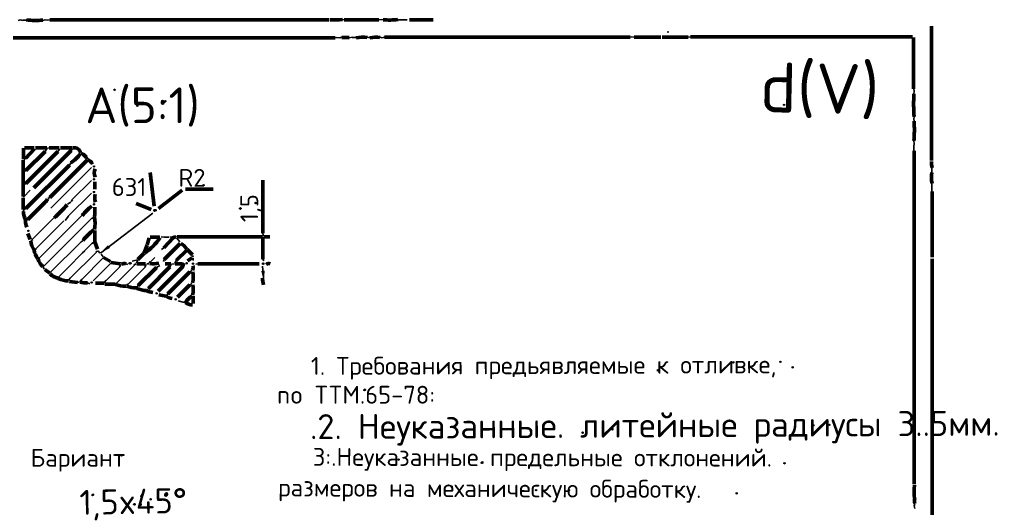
# Model space of a CAD drawing. Header units: millimetres. Extents: x 0 to 438, y 0 to 297.
# Drawn here: x 164.7 to 438.3, y 160.3 to 297.2 of the extents above; entities that cross this region are included whole.
import ezdxf

# ---------------------------------------------------------------- set-up
doc = ezdxf.new("R2010")
doc.units = ezdxf.units.MM
for name, color, linetype, lineweight in [('DIMS', 4, 'Continuous', 25), ('MAIN', 7, 'Continuous', 50), ('TEXT', 7, 'Continuous', 25), ('THIN', 3, 'Continuous', 25)]:
    doc.layers.add(name, color=color, linetype=linetype, lineweight=lineweight)
doc.styles.add('ESKD', font='isocpeur.ttf', dxfattribs={"oblique": 15})
doc.dimstyles.new('ESKD', dxfattribs={"dimtxt": 5, "dimasz": 3, "dimexe": 2, "dimexo": 0, "dimgap": 1, "dimtad": 1, "dimtxsty": 'ESKD', "dimcen": 2.5, "dimclrd": 256, "dimclre": 256, "dimclrt": 256, "dimadec": 0, "dimazin": 3, "dimtfac": 1, "dimtmove": 0, "dimatfit": 3, "dimlwd": 25, "dimlwe": 25})

msp = doc.modelspace()

# ---------------------------------------------------------------- hatches: boundary and pattern name
at = {"layer": 'DIMS'}
h = msp.add_hatch(color=256, dxfattribs=at)
h.dxf.hatch_style = 1
h.paths.add_polyline_path([(191.316, 277.954), (191.188, 277.826), (191.06, 277.826), (190.932, 277.699), (190.932, 277.443), (191.06, 277.315), (191.188, 277.315), (191.316, 277.187), (191.443, 277.315), (191.571, 277.315), (191.699, 277.443), (191.699, 277.699), (191.571, 277.826), (191.443, 277.826)])
h = msp.add_hatch(color=256, dxfattribs=at)
h.dxf.hatch_style = 1
h.paths.add_polyline_path([(205.497, 274.759), (205.369, 274.631), (205.241, 274.631), (204.986, 274.375), (204.986, 274.119), (205.113, 273.992), (205.241, 273.992), (205.369, 273.864), (205.497, 273.992), (205.624, 273.992), (205.88, 274.247), (205.88, 274.503), (205.752, 274.631), (205.624, 274.631)])
h = msp.add_hatch(color=256, dxfattribs=at)
h.dxf.hatch_style = 1
h.paths.add_polyline_path([(378.607, 273.736), (378.479, 273.608), (378.351, 273.608), (378.224, 273.48), (378.224, 273.225), (378.351, 273.097), (378.479, 273.097), (378.607, 272.969), (378.735, 273.097), (378.862, 273.097), (378.99, 273.225), (378.99, 273.48), (378.862, 273.608), (378.735, 273.608)])
h = msp.add_hatch(color=256, dxfattribs=at)
h.dxf.hatch_style = 1
h.paths.add_polyline_path([(197.703, 273.48), (197.576, 273.352), (197.448, 273.352), (197.32, 273.225), (197.32, 272.969), (197.448, 272.841), (197.576, 272.841), (197.703, 272.713), (197.831, 272.841), (197.959, 272.841), (198.087, 272.969), (198.087, 273.225), (197.959, 273.352), (197.831, 273.352)])
h = msp.add_hatch(color=256, dxfattribs=at)
h.dxf.hatch_style = 1
h.paths.add_polyline_path([(185.567, 256.48), (185.439, 256.352), (185.311, 256.352), (185.183, 256.224), (185.183, 255.968), (185.311, 255.841), (185.439, 255.841), (185.567, 255.713), (185.694, 255.841), (185.822, 255.841), (185.95, 255.968), (185.95, 256.224), (185.822, 256.352), (185.694, 256.352)])
h = msp.add_hatch(color=256, dxfattribs=at)
h.dxf.hatch_style = 1
h.paths.add_polyline_path([(185.567, 252.901), (185.439, 252.773), (185.311, 252.773), (185.183, 252.645), (185.183, 252.389), (185.311, 252.261), (185.439, 252.261), (185.567, 252.134), (185.694, 252.261), (185.822, 252.261), (185.95, 252.389), (185.95, 252.645), (185.822, 252.773), (185.694, 252.773)])
h = msp.add_hatch(color=256, dxfattribs=at)
h.dxf.hatch_style = 1
h.paths.add_polyline_path([(185.567, 249.321), (185.439, 249.194), (185.311, 249.194), (185.183, 249.066), (185.183, 248.81), (185.311, 248.682), (185.439, 248.682), (185.567, 248.555), (185.694, 248.682), (185.822, 248.682), (185.95, 248.81), (185.95, 249.066), (185.822, 249.194), (185.694, 249.194)])
h = msp.add_hatch(color=256, dxfattribs=at)
h.dxf.hatch_style = 1
h.paths.add_polyline_path([(216.228, 251.239), (216.1, 251.111), (215.973, 251.111), (215.845, 250.983), (215.845, 250.728), (215.973, 250.6), (216.1, 250.6), (216.228, 250.472), (216.356, 250.6), (216.484, 250.6), (216.611, 250.728), (216.611, 250.983), (216.484, 251.111), (216.356, 251.111)])
h = msp.add_hatch(color=256, dxfattribs=at)
h.dxf.hatch_style = 1
h.paths.add_polyline_path([(230.792, 246.254), (230.665, 246.126), (230.537, 246.126), (230.409, 245.998), (230.409, 245.742), (230.537, 245.615), (230.665, 245.615), (230.792, 245.487), (230.92, 245.615), (231.048, 245.615), (231.176, 245.742), (231.176, 245.998), (231.048, 246.126), (230.92, 246.126)])
h = msp.add_hatch(color=256, dxfattribs=at)
h.dxf.hatch_style = 1
h.paths.add_polyline_path([(185.567, 245.87), (185.439, 245.742), (185.311, 245.742), (185.183, 245.615), (185.183, 245.359), (185.311, 245.231), (185.439, 245.231), (185.567, 245.103), (185.694, 245.231), (185.822, 245.231), (185.95, 245.359), (185.95, 245.615), (185.822, 245.742), (185.694, 245.742)])
h = msp.add_hatch(color=256, dxfattribs=at)
h.dxf.hatch_style = 1
h.paths.add_polyline_path([(202.43, 244.209), (202.303, 244.081), (202.175, 244.081), (202.047, 243.953), (202.047, 243.697), (202.303, 243.442), (202.43, 243.442), (202.558, 243.314), (202.686, 243.442), (202.814, 243.442), (202.941, 243.569), (203.069, 243.569), (203.197, 243.697), (203.197, 243.953), (203.069, 244.081), (202.941, 244.081), (202.814, 244.209)])
h = msp.add_hatch(color=256, dxfattribs=at)
h.dxf.hatch_style = 1
h.paths.add_polyline_path([(226.449, 244.72), (226.321, 244.592), (226.193, 244.592), (226.065, 244.464), (226.065, 244.209), (226.193, 244.081), (226.321, 244.081), (226.449, 243.953), (226.576, 243.953), (226.704, 244.081), (226.832, 244.081), (226.96, 244.209), (226.96, 244.464), (226.832, 244.592), (226.704, 244.592), (226.576, 244.72)])
h = msp.add_hatch(color=256, dxfattribs=at)
h.dxf.hatch_style = 1
h.paths.add_polyline_path([(167.17, 238.456), (167.042, 238.329), (166.914, 238.329), (166.786, 238.201), (166.786, 237.945), (166.914, 237.817), (167.042, 237.817), (167.17, 237.689), (167.297, 237.817), (167.425, 237.817), (167.553, 237.945), (167.553, 238.201), (167.425, 238.329), (167.297, 238.329)])
h = msp.add_hatch(color=256, dxfattribs=at)
h.dxf.hatch_style = 1
h.paths.add_polyline_path([(195.532, 229.381), (195.404, 229.253), (195.276, 229.253), (195.148, 229.125), (195.148, 228.87), (195.276, 228.742), (195.404, 228.742), (195.532, 228.614), (195.787, 228.614), (195.915, 228.742), (196.043, 228.742), (196.17, 228.87), (196.17, 229.125), (196.043, 229.253), (195.915, 229.253), (195.787, 229.381)])
h = msp.add_hatch(color=256, dxfattribs=at)
h.dxf.hatch_style = 1
h.paths.add_polyline_path([(211.501, 229.381), (211.373, 229.253), (211.246, 229.253), (211.118, 229.125), (211.118, 228.87), (211.246, 228.742), (211.373, 228.742), (211.501, 228.614), (211.629, 228.742), (211.757, 228.742), (211.884, 228.87), (211.884, 229.125), (211.757, 229.253), (211.629, 229.253)])
h = msp.add_hatch(color=256, dxfattribs=at)
h.dxf.hatch_style = 1
h.paths.add_polyline_path([(213.29, 229.253), (213.162, 229.125), (213.034, 229.125), (212.906, 228.997), (212.906, 228.742), (213.034, 228.614), (213.162, 228.614), (213.29, 228.486), (213.417, 228.614), (213.545, 228.614), (213.673, 228.742), (213.673, 228.997), (213.545, 229.125), (213.417, 229.125)])
h = msp.add_hatch(color=256, dxfattribs=at)
h.dxf.hatch_style = 1
h.paths.add_polyline_path([(232.837, 229.253), (232.709, 229.125), (232.581, 229.125), (232.453, 228.997), (232.453, 228.742), (232.581, 228.614), (232.709, 228.614), (232.837, 228.486), (232.964, 228.486), (233.092, 228.614), (233.22, 228.614), (233.348, 228.742), (233.348, 228.997), (233.22, 229.125), (233.092, 229.125), (232.964, 229.253)])
h = msp.add_hatch(color=256, dxfattribs=at)
h.dxf.hatch_style = 1
h.paths.add_polyline_path([(184.928, 224.012), (184.8, 223.884), (184.672, 223.884), (184.544, 223.757), (184.544, 223.501), (184.672, 223.373), (184.8, 223.373), (184.928, 223.245), (185.056, 223.373), (185.183, 223.373), (185.311, 223.501), (185.311, 223.757), (185.183, 223.884), (185.056, 223.884)])
h = msp.add_hatch(color=256, dxfattribs=at)
h.dxf.hatch_style = 1
h.paths.add_polyline_path([(203.069, 220.944), (202.941, 220.817), (202.814, 220.817), (202.686, 220.689), (202.686, 220.433), (202.814, 220.305), (202.941, 220.305), (203.069, 220.178), (203.197, 220.305), (203.325, 220.305), (203.452, 220.433), (203.452, 220.689), (203.325, 220.817), (203.197, 220.817)])
h = msp.add_hatch(color=256, dxfattribs=at)
h.dxf.hatch_style = 1
h.paths.add_polyline_path([(208.435, 219.283), (208.307, 219.155), (208.179, 219.155), (208.052, 219.027), (208.052, 218.771), (208.179, 218.644), (208.307, 218.644), (208.435, 218.516), (208.563, 218.644), (208.69, 218.644), (208.818, 218.771), (208.818, 219.027), (208.69, 219.155), (208.563, 219.155)])
h = msp.add_hatch(color=256, dxfattribs=at)
h.dxf.hatch_style = 1
h.paths.add_polyline_path([(364.426, 201.643), (364.298, 201.515), (364.17, 201.515), (364.043, 201.387), (364.043, 201.132), (364.17, 201.004), (364.298, 201.004), (364.426, 200.876), (364.554, 201.004), (364.681, 201.004), (364.809, 201.132), (364.809, 201.387), (364.681, 201.515), (364.554, 201.515)])
h = msp.add_hatch(color=256, dxfattribs=at)
h.dxf.hatch_style = 1
h.paths.add_polyline_path([(377.585, 201.771), (377.457, 201.643), (377.329, 201.643), (377.202, 201.515), (377.202, 201.26), (377.329, 201.132), (377.457, 201.132), (377.585, 201.004), (377.713, 201.132), (377.84, 201.132), (377.968, 201.26), (377.968, 201.515), (377.84, 201.643), (377.713, 201.643)])
h = msp.add_hatch(color=256, dxfattribs=at)
h.dxf.hatch_style = 1
h.paths.add_polyline_path([(381.034, 200.237), (380.906, 200.109), (380.779, 200.109), (380.651, 199.981), (380.651, 199.726), (380.779, 199.598), (380.906, 199.598), (381.034, 199.47), (381.162, 199.598), (381.29, 199.598), (381.417, 199.726), (381.417, 199.981), (381.29, 200.109), (381.162, 200.109)])
h = msp.add_hatch(color=256, dxfattribs=at)
h.dxf.hatch_style = 1
h.paths.add_polyline_path([(343.346, 199.47), (343.218, 199.342), (343.09, 199.342), (342.963, 199.214), (342.963, 198.831), (343.09, 198.703), (343.218, 198.703), (343.346, 198.575), (343.474, 198.703), (343.602, 198.703), (343.729, 198.831), (343.729, 199.214), (343.602, 199.342), (343.474, 199.342)])
h = msp.add_hatch(color=256, dxfattribs=at)
h.dxf.hatch_style = 1
h.paths.add_polyline_path([(261.326, 193.974), (261.198, 193.846), (261.071, 193.846), (260.815, 193.59), (260.815, 193.334), (260.943, 193.207), (261.071, 193.207), (261.198, 193.079), (261.326, 193.207), (261.454, 193.207), (261.71, 193.462), (261.71, 193.718), (261.582, 193.846), (261.454, 193.846)])
h = msp.add_hatch(color=256, dxfattribs=at)
h.dxf.hatch_style = 1
h.paths.add_polyline_path([(386.783, 184.003), (386.656, 183.875), (386.528, 183.875), (386.4, 183.748), (386.4, 183.492), (386.528, 183.364), (386.656, 183.364), (386.783, 183.236), (386.911, 183.364), (387.039, 183.364), (387.167, 183.492), (387.167, 183.748), (387.039, 183.875), (386.911, 183.875)])
h = msp.add_hatch(color=256, dxfattribs=at)
h.dxf.hatch_style = 1
h.paths.add_polyline_path([(391.255, 184.131), (391.127, 184.003), (390.999, 184.003), (390.871, 183.875), (390.871, 183.62), (390.999, 183.492), (391.127, 183.492), (391.255, 183.364), (391.383, 183.492), (391.51, 183.492), (391.638, 183.62), (391.638, 183.875), (391.51, 184.003), (391.383, 184.003)])
h = msp.add_hatch(color=256, dxfattribs=at)
h.dxf.hatch_style = 1
h.paths.add_polyline_path([(322.266, 181.958), (322.138, 181.83), (322.011, 181.83), (321.883, 181.702), (321.883, 181.447), (322.011, 181.319), (322.138, 181.319), (322.266, 181.191), (322.394, 181.319), (322.522, 181.319), (322.649, 181.447), (322.649, 181.702), (322.522, 181.83), (322.394, 181.83)])
h = msp.add_hatch(color=256, dxfattribs=at)
h.dxf.hatch_style = 1
h.paths.add_polyline_path([(330.57, 182.981), (330.443, 182.853), (330.315, 182.853), (330.187, 182.725), (330.187, 182.342), (330.315, 182.214), (330.443, 182.214), (330.57, 182.086), (330.698, 182.214), (330.826, 182.214), (330.954, 182.342), (330.954, 182.725), (330.826, 182.853), (330.698, 182.853)])
h = msp.add_hatch(color=256, dxfattribs=at)
h.dxf.hatch_style = 1
h.paths.add_polyline_path([(193.232, 175.567), (193.104, 175.439), (192.976, 175.439), (192.849, 175.311), (192.849, 175.056), (192.976, 174.928), (193.104, 174.928), (193.232, 174.8), (193.36, 174.928), (193.487, 174.928), (193.615, 175.056), (193.615, 175.311), (193.487, 175.439), (193.36, 175.439)])
h = msp.add_hatch(color=256, dxfattribs=at)
h.dxf.hatch_style = 1
h.paths.add_polyline_path([(270.78, 174.416), (270.652, 174.289), (270.525, 174.289), (270.397, 174.161), (270.397, 173.905), (270.525, 173.777), (270.652, 173.777), (270.78, 173.649), (270.908, 173.777), (271.036, 173.777), (271.163, 173.905), (271.163, 174.161), (271.036, 174.289), (270.908, 174.289)])
h = msp.add_hatch(color=256, dxfattribs=at)
h.dxf.hatch_style = 1
h.paths.add_polyline_path([(294.16, 173.649), (294.032, 173.522), (293.904, 173.522), (293.649, 173.266), (293.649, 173.01), (293.776, 172.883), (293.904, 172.883), (294.032, 172.755), (294.16, 172.755), (294.287, 172.883), (294.415, 172.883), (294.543, 173.01), (294.543, 173.394), (294.415, 173.522), (294.287, 173.522)])
h = msp.add_hatch(color=256, dxfattribs=at)
h.dxf.hatch_style = 1
h.paths.add_polyline_path([(378.735, 173.394), (378.607, 173.266), (378.479, 173.266), (378.351, 173.138), (378.351, 172.883), (378.479, 172.755), (378.607, 172.755), (378.735, 172.627), (378.862, 172.755), (378.99, 172.755), (379.118, 172.883), (379.118, 173.138), (378.99, 173.266), (378.862, 173.266)])
h = msp.add_hatch(color=256, dxfattribs=at)
h.dxf.hatch_style = 1
h.paths.add_polyline_path([(285.6, 166.875), (285.472, 166.747), (285.344, 166.747), (285.217, 166.619), (285.217, 166.363), (285.344, 166.236), (285.472, 166.236), (285.6, 166.108), (285.728, 166.236), (285.856, 166.236), (285.983, 166.363), (285.983, 166.619), (285.856, 166.747), (285.728, 166.747)])
h = msp.add_hatch(color=256, dxfattribs=at)
h.dxf.hatch_style = 1
h.paths.add_polyline_path([(185.311, 164.574), (185.183, 164.446), (185.056, 164.446), (184.8, 164.19), (184.8, 163.935), (184.928, 163.807), (185.056, 163.807), (185.183, 163.679), (185.311, 163.807), (185.439, 163.807), (185.694, 164.063), (185.694, 164.318), (185.567, 164.446), (185.439, 164.446)])
h = msp.add_hatch(color=256, dxfattribs=at)
h.dxf.hatch_style = 1
h.paths.add_polyline_path([(199.109, 164.574), (198.981, 164.446), (198.853, 164.446), (198.725, 164.318), (198.725, 164.19), (198.47, 163.935), (198.47, 163.679), (198.598, 163.551), (198.725, 163.551), (198.853, 163.423), (198.981, 163.423), (199.109, 163.551), (199.237, 163.551), (199.364, 163.679), (199.364, 163.935), (199.492, 164.063), (199.492, 164.318), (199.364, 164.446), (199.237, 164.446)])
h = msp.add_hatch(color=256, dxfattribs=at)
h.dxf.hatch_style = 1
h.paths.add_polyline_path([(205.752, 164.957), (205.624, 164.83), (205.497, 164.83), (205.241, 164.574), (205.241, 164.318), (205.113, 164.19), (205.113, 163.935), (205.369, 163.679), (205.497, 163.679), (205.624, 163.551), (205.752, 163.551), (205.88, 163.679), (206.008, 163.679), (206.263, 163.935), (206.263, 164.063), (206.391, 164.19), (206.391, 164.446), (206.263, 164.574), (206.263, 164.702), (206.135, 164.83), (206.008, 164.83), (205.88, 164.957)])
h = msp.add_hatch(color=256, dxfattribs=at)
h.dxf.hatch_style = 1
h.paths.add_polyline_path([(309.235, 165.852), (309.107, 165.724), (308.979, 165.724), (308.852, 165.597), (308.852, 165.341), (308.979, 165.213), (309.107, 165.213), (309.235, 165.085), (309.363, 165.213), (309.49, 165.213), (309.618, 165.341), (309.618, 165.597), (309.49, 165.724), (309.363, 165.724)])
h = msp.add_hatch(color=256, dxfattribs=at)
h.dxf.hatch_style = 1
h.paths.add_polyline_path([(318.433, 165.852), (318.306, 165.724), (318.178, 165.724), (318.05, 165.597), (318.05, 165.341), (318.178, 165.213), (318.306, 165.213), (318.433, 165.085), (318.561, 165.213), (318.689, 165.213), (318.817, 165.341), (318.817, 165.597), (318.689, 165.724), (318.561, 165.724)])
h = msp.add_hatch(color=256, dxfattribs=at)
h.dxf.hatch_style = 1
h.paths.add_polyline_path([(365.32, 164.957), (365.192, 164.83), (365.065, 164.83), (364.937, 164.702), (364.937, 164.446), (365.065, 164.318), (365.192, 164.318), (365.32, 164.19), (365.448, 164.318), (365.576, 164.318), (365.703, 164.446), (365.703, 164.702), (365.576, 164.83), (365.448, 164.83)])
h = msp.add_hatch(color=256, dxfattribs=at)
h.dxf.hatch_style = 1
h.paths.add_polyline_path([(196.809, 161.89), (196.681, 161.762), (196.554, 161.762), (196.426, 161.634), (196.426, 161.378), (196.554, 161.25), (196.681, 161.25), (196.809, 161.123), (196.937, 161.123), (197.065, 161.25), (197.192, 161.25), (197.32, 161.378), (197.32, 161.634), (197.192, 161.762), (197.065, 161.762), (196.937, 161.89)])
h = msp.add_hatch(color=256, dxfattribs=at)
h.dxf.hatch_style = 1
h.paths.add_polyline_path([(198.598, 161.89), (198.47, 161.762), (198.342, 161.762), (198.087, 161.506), (198.087, 161.25), (198.214, 161.123), (198.342, 161.123), (198.47, 160.995), (198.598, 160.995), (198.725, 161.123), (198.853, 161.123), (198.981, 161.25), (198.981, 161.634), (198.853, 161.762), (198.725, 161.762)])
h = msp.add_hatch(color=256, dxfattribs=at)
h.dxf.hatch_style = 1
h.paths.add_polyline_path([(201.408, 163.296), (201.281, 163.168), (201.153, 163.168), (201.025, 163.04), (201.025, 162.784), (201.153, 162.657), (201.281, 162.657), (201.408, 162.529), (201.536, 162.657), (201.664, 162.657), (201.792, 162.784), (201.792, 163.04), (201.664, 163.168), (201.536, 163.168)])
at = {"layer": 'THIN'}
h = msp.add_hatch(dxfattribs=at)
h.set_pattern_fill('ANSI31', scale=0.796731)
h.set_pattern_definition([(45, (-1.4896, 1.4896), (-1.788712, 1.788712), [])])
h.paths.add_polyline_path([(204.475, 233.088), (201.281, 229.892), (200.897, 229.125), (201.281, 229.253), (204.73, 232.832)])
h.paths.add_polyline_path([(168.703, 250.344), (165.764, 247.532), (166.02, 247.276), (168.958, 250.088)])
h.paths.add_polyline_path([(184.8, 255.841), (167.553, 238.456), (168.447, 237.689), (168.703, 237.178), (168.703, 236.411), (168.192, 235.644), (169.214, 234.75), (169.469, 234.238), (169.469, 233.471), (169.214, 233.088), (170.108, 232.321), (170.363, 231.81), (170.363, 231.043), (169.852, 230.276), (171.002, 229.381), (171.258, 228.87), (171.258, 228.103), (171.513, 227.847), (172.28, 227.719), (172.791, 227.208), (173.046, 226.313), (173.302, 226.057), (173.685, 226.185), (174.579, 225.93), (175.602, 224.651), (176.368, 225.418), (177.262, 225.674), (178.157, 225.418), (178.923, 224.651), (179.69, 225.291), (180.329, 225.418), (181.095, 225.291), (182.117, 224.268), (183.011, 225.035), (183.65, 225.163), (184.417, 225.035), (185.439, 224.012), (186.333, 224.907), (187.227, 225.163), (188.122, 224.907), (188.888, 224.012), (189.655, 224.268), (190.421, 224.14), (191.571, 222.99), (192.465, 223.884), (193.36, 224.14), (194.254, 223.884), (195.021, 222.99), (200.003, 227.975), (200.131, 228.358), (199.109, 227.719), (198.47, 227.591), (197.576, 227.847), (196.681, 228.87), (195.276, 227.464), (194.382, 227.208), (193.487, 227.464), (192.721, 228.23), (191.954, 227.975), (191.316, 228.103), (190.549, 228.742), (190.166, 229.381), (190.038, 229.253), (189.144, 229.509), (188.122, 230.787), (187.994, 230.659), (187.355, 230.787), (186.589, 231.426), (186.333, 232.065), (185.311, 232.96), (185.056, 233.471), (185.183, 234.494), (184.928, 234.75), (184.289, 234.238), (183.65, 234.11), (183.011, 234.238), (181.351, 235.772), (181.095, 236.283), (181.095, 237.178), (181.351, 237.689), (185.183, 241.524), (184.928, 241.78), (184.161, 241.524), (183.011, 241.78), (181.606, 243.186), (181.351, 243.697), (181.351, 244.464), (181.606, 244.975), (185.056, 248.427), (184.161, 249.194), (183.906, 249.705), (183.906, 250.6), (184.161, 251.111), (185.056, 252.006), (184.161, 252.773), (183.906, 253.284), (183.906, 254.179), (184.161, 254.69), (185.056, 255.585)])
h.paths.add_polyline_path([(178.54, 247.532), (180.201, 245.998), (180.456, 245.487), (180.456, 244.592), (180.201, 244.081), (178.412, 242.291), (178.284, 241.908), (177.646, 241.269), (176.879, 240.757), (176.24, 240.629), (175.602, 240.757), (173.813, 242.419), (173.557, 242.93), (173.557, 243.697), (173.813, 244.209), (177.007, 247.404), (177.901, 247.66)])

# ---------------------------------------------------------------- linework, layer by layer
at = {"layer": 'MAIN'}
for p, q in [((173.174, 297.128), (251.233, 297.128)), ((255.577, 297.128), (265.287, 297.128)), ((273.846, 297.128), (280.49, 297.128)), ((419.872, 257.758), (419.872, 295.338)), ((161.293, 292.143), (253.022, 292.143)), ((256.985, 292.207), (254.936, 292.207)), ((266.82, 292.27), (335.553, 292.27)), ((336.703, 292.27), (344.113, 292.27)), ((344.496, 292.27), (351.778, 292.27)), ((352.417, 292.398), (414.506, 292.398)), ((414.851, 277.826), (414.851, 292.245)), ((165.803, 258.141), (165.803, 261.184)), ((166.148, 261.337), (168.83, 261.337)), ((166.377, 258.295), (168.958, 261.081)), ((166.53, 254.946), (171.897, 260.314)), ((166.53, 251.368), (175.475, 260.313)), ((168.701, 250.09), (179.18, 260.569)), ((169.214, 261.337), (172.408, 261.337)), ((173.046, 261.337), (175.857, 261.337)), ((176.24, 261.337), (179.434, 261.337)), ((415.017, 167.13), (415.017, 260.442)), ((165.764, 247.66), (165.764, 257.886)), ((173.173, 247.406), (183.652, 257.884)), ((166.529, 244.338), (178.669, 256.478)), ((202.43, 244.975), (201.281, 254.434)), ((185.822, 249.705), (185.822, 251.75)), ((232.837, 237.434), (232.837, 252.261)), ((203.58, 244.336), (210.224, 249.424)), ((211.118, 249.705), (218.911, 249.705)), ((420, 230.659), (420, 249.066)), ((165.764, 244.081), (165.764, 247.276)), ((167.041, 241.269), (171.769, 245.997)), ((201.536, 244.081), (197.32, 245.742)), ((185.822, 235.133), (185.822, 238.201)), ((167.681, 235.644), (167.042, 237.306)), ((200.425, 234.12), (200.961, 236.121)), ((205.113, 233.343), (207.668, 236.156)), ((208.818, 236.411), (232.709, 236.411)), ((232.837, 230.148), (232.837, 236.283)), ((233.092, 236.411), (234.753, 236.411)), ((186.563, 232.96), (185.822, 235.005)), ((199.62, 231.937), (200.463, 234.11)), ((205.24, 230.021), (209.713, 234.493)), ((208.562, 229.765), (211.502, 232.704)), ((213.112, 231.4), (211.654, 232.858)), ((190.175, 229.525), (188.24, 230.643)), ((197.831, 230.02), (199.62, 231.809)), ((211.72, 229.694), (213.071, 230.474)), ((420, 149.107), (420, 230.276)), ((173.174, 226.185), (171.769, 227.208)), ((192.976, 228.87), (190.294, 229.253)), ((197.576, 228.87), (200.003, 228.87)), ((197.958, 222.735), (203.07, 227.846)), ((200.769, 221.968), (206.775, 227.974)), ((203.56, 221.22), (210.423, 228.083)), ((205.497, 228.87), (207.03, 228.87)), ((210.351, 228.857), (208.307, 228.857)), ((214.567, 228.87), (231.814, 228.87)), ((206.262, 220.434), (212.396, 226.568)), ((180.967, 223.629), (178.668, 223.884)), ((188.378, 223.411), (185.949, 223.411)), ((191.445, 223.181), (188.631, 223.181)), ((208.946, 219.539), (212.396, 222.989)), ((205.752, 219.794), (203.708, 220.178)), ((213.29, 217.749), (213.29, 219.794))]:
    msp.add_line(p, q, dxfattribs=at)
for centre, radius, start, end in [((169.234, 320.27), 23.302, 263.65086, 274.97144), ((252.988, 313.868), 16.764, 264.88326, 277.12017), ((268.193, 318.228), 21.126, 265.2405, 276.33561), ((260.716, 280.686), 11.609, 83.84634, 99.01296), ((264.424, 282.222), 10.072, 83.64798, 99.67884), ((457.171, 273.496), 42.317, 176.04346, 184.70157), ((382.937, 266.276), 32.114, 354.59854, 4.41204), ((180.09, 259.546), 1.782, 12.24642, 103.52474), ((170.757, 268.498), 14.125, 306.11083, 321.53365), ((180.283, 256.407), 3.82, 27.24661, 63.31885), ((182.411, 255.119), 3.22, 30.24158, 64.72384), ((425.001, 256.916), 5.143, 173.4754, 193.5247), ((188.376, 254.307), 2.716, 154.6348, 205.3652), ((431.475, 253.185), 11.627, 173.85275, 189.00345), ((170.809, 247.604), 1.84, 300.86581, 341.33609), ((189.401, 247.224), 3.631, 162.69449, 197.64126), ((155.646, 263.983), 29.126, 310.10163, 320.2369), ((194.252, 232.935), 15.235, 127.75375, 141.69543), ((177.74, 243.661), 8.11, 348.44712, 7.46077), ((172.607, 243.784), 6.791, 182.86595, 204.0695), ((169.179, 240.598), 2.776, 174.10355, 211.85679), ((175.722, 240.354), 10.13, 349.22832, 8.85828), ((194.157, 226.641), 14.555, 126.31795, 143.11539), ((172.689, 235.45), 4.761, 182.28306, 215.43896), ((187.365, 248.529), 20.816, 306.52362, 323.50709), ((202.339, 246.108), 9.846, 263.85008, 279.50932), ((208.188, 235.426), 0.892, 66.37327, 125.45179), ((173.651, 233.371), 4.893, 187.87126, 219.17568), ((207.745, 230.605), 4.442, 32.08952, 61.68819), ((173.944, 231.178), 4.113, 194.56118, 228.85542), ((193.948, 227.29), 1.619, 70.43222, 116.26627), ((202.071, 237.309), 8.458, 263.79202, 281.143), ((210.163, 228.482), 0.421, 302.27859, 62.49941), ((212.181, 227.71), 1.124, 327.28334, 27.95628), ((234.41, 227.862), 1.051, 64.94798, 132.09067), ((176.059, 228.543), 3.749, 222.03778, 261.16844), ((178.252, 229.626), 5.556, 241.32635, 271.63093), ((204.017, 225.239), 9.308, 349.23939, 8.16112), ((236.945, 224.515), 4.239, 176.43446, 200.96721), ((183.215, 227.927), 4.433, 250.44045, 277.24339), ((194.162, 229.892), 7.283, 249.06951, 272.7302), ((197.294, 229.568), 7.473, 249.11171, 271.17775), ((200.792, 229.558), 8.25, 247.03816, 266.29164), ((204.681, 221.724), 8.643, 348.83187, 8.36284), ((202.123, 224.252), 3.421, 239.29395, 268.73371), ((207.703, 222.759), 3.6, 239.4803, 265.39959), ((217.487, 213.555), 7.76, 124.96866, 145.06197), ((212.83, 220.006), 2.619, 229.44454, 276.81094), ((430.983, 165.301), 15.994, 174.37013, 187.67044), ((417.15, 162.408), 2.096, 159.23546, 197.85754)]:
    msp.add_arc(centre, radius, start, end, dxfattribs=at)
at = {"layer": 'THIN'}
for p, q in [((164.359, 297), (164.998, 297.128)), ((165.637, 297), (164.998, 297.128)), ((165.633, 297.064), (166.663, 297.064)), ((171.258, 297), (171.897, 297.128)), ((172.663, 297.026), (171.897, 297.128)), ((172.663, 297.026), (173.174, 297.128)), ((255.577, 297.128), (255.066, 297.23)), ((265.287, 297.128), (265.925, 297.23)), ((266.437, 297.128), (265.925, 297.23)), ((271.932, 297.179), (270.523, 297.179)), ((271.928, 297.179), (273.21, 297.179)), ((345.901, 293.677), (346.412, 293.804)), ((253.022, 292.143), (253.533, 292.245)), ((254.3, 292.143), (253.533, 292.245)), ((254.3, 292.143), (254.938, 292.27)), ((256.983, 292.143), (257.749, 292.27)), ((258.902, 292.207), (257.746, 292.207)), ((262.732, 292.143), (261.965, 292.27)), ((266.181, 292.143), (265.542, 292.27)), ((266.181, 292.143), (266.82, 292.27)), ((335.553, 292.27), (336.064, 292.373)), ((336.703, 292.27), (336.064, 292.373)), ((351.778, 292.27), (352.417, 292.398)), ((415.017, 277.187), (414.89, 277.826)), ((414.89, 276.42), (415.017, 277.187)), ((414.89, 269.39), (415.017, 270.029)), ((415.017, 268.751), (414.89, 269.39)), ((415.017, 262.487), (414.89, 263.254)), ((171.941, 260.286), (172.491, 261.238)), ((172.535, 261.209), (173.046, 261.337)), ((175.474, 260.314), (175.985, 261.081)), ((179.179, 260.57), (179.562, 261.081)), ((414.89, 261.72), (415.017, 262.487)), ((414.954, 260.439), (414.954, 261.724)), ((165.892, 258.014), (166.377, 258.295)), ((165.892, 254.562), (166.531, 254.946)), ((178.668, 256.48), (179.077, 257.093)), ((419.936, 254.431), (419.936, 255.716)), ((165.892, 250.983), (166.531, 251.367)), ((419.936, 250.213), (419.936, 251.37)), ((419.936, 249.062), (419.936, 250.22)), ((172.663, 247.148), (173.174, 247.404)), ((179.179, 246.254), (179.562, 246.765)), ((165.764, 243.442), (165.892, 243.953)), ((165.892, 243.953), (166.531, 244.336)), ((178.128, 245.532), (179.08, 246.081)), ((166.531, 241.013), (167.042, 241.269)), ((177.492, 241.013), (178.412, 242.163)), ((184.928, 241.524), (185.567, 241.908)), ((167.936, 235.261), (168.447, 235.644)), ((181.989, 235.005), (182.5, 235.389)), ((205.241, 236.283), (204.347, 236.411)), ((205.238, 236.347), (206.522, 236.347)), ((207.541, 236.283), (206.774, 236.411)), ((209.559, 235.005), (208.69, 236.156)), ((232.964, 236.539), (232.837, 237.434)), ((168.83, 232.704), (169.469, 233.088)), ((184.928, 234.494), (185.694, 235.005)), ((204.475, 232.832), (205.113, 233.343)), ((182.373, 231.937), (183.011, 232.449)), ((186.078, 232.065), (186.589, 232.449)), ((187.176, 231.835), (186.716, 232.449)), ((188.122, 230.787), (187.611, 231.554)), ((196.279, 229.571), (197.723, 229.958)), ((197.448, 228.997), (197.831, 229.892)), ((204.986, 229.509), (205.241, 230.02)), ((213.162, 230.659), (213.264, 231.17)), ((213.29, 229.764), (213.29, 230.403)), ((233.092, 229.637), (232.837, 230.148)), ((171.641, 227.336), (171.386, 227.975)), ((192.721, 227.975), (193.104, 228.614)), ((195.021, 228.614), (194.51, 228.87)), ((196.703, 228.559), (197.342, 228.815)), ((199.748, 227.975), (200.131, 228.614)), ((200.386, 228.87), (200.897, 228.87)), ((201.025, 228.997), (201.281, 229.509)), ((203.07, 227.845), (203.962, 228.36)), ((206.774, 227.975), (207.157, 228.614)), ((207.285, 228.742), (208.052, 228.87)), ((208.179, 228.997), (208.563, 229.764)), ((214.056, 228.742), (214.567, 228.87)), ((178.54, 224.14), (178.923, 224.907)), ((181.734, 223.884), (182.117, 224.524)), ((212.395, 226.569), (213.034, 226.952)), ((180.967, 223.629), (181.606, 223.757)), ((184.417, 223.245), (183.778, 223.501)), ((188.505, 223.501), (188.888, 224.268)), ((194.637, 222.734), (195.021, 223.245)), ((197.576, 222.223), (197.959, 222.734)), ((200.386, 221.456), (200.77, 221.967)), ((212.395, 222.99), (213.034, 223.373)), ((205.88, 219.922), (206.263, 220.433)), ((210.487, 218.108), (209.066, 218.489)), ((211.118, 218.005), (210.479, 218.081)), ((415.017, 161.123), (415.145, 161.762)), ((415.145, 160.356), (415.017, 161.123))]:
    msp.add_line(p, q, dxfattribs=at)

# ---------------------------------------------------------------- texts
at = {"layer": 'TEXT', "style": 'ESKD'}
for s, height, rotation, p in [('d(V)', 14, -1.21094, (371.754, 271.338)), ('1,5', 5, 90, (231.504, 240.502)), ('1. Требования предьявляемые к отливке,', 5, 0.20584, (246.251, 197.737)), ('.2. Неуказанные. литейные радиусы 3..5мм.', 7, 0.29702, (245.995, 179.736)), ('3:.Неуказанные предельные отклонений.', 5, -0.10538, (246.762, 172.3)), ('размеров на механическую обработку.', 5, -0.22091, (237.052, 163.736)), ('1,5x45%%d', 7, 1.11299, (181.562, 158.518))]:
    msp.add_text(s, height=height, rotation=rotation, dxfattribs=at).set_placement(p)
for s, height, p in [('A(5:1)', 10, (183.139, 268.225)), ('R2', 5, (209.202, 250.401)), ('631', 5, (190.549, 247.844)), ('no TTM.65-78:', 5, (236.797, 189.684)), ('Бариант', 5, (167.808, 172.044))]:
    msp.add_text(s, height=height, dxfattribs=at).set_placement(p)

# ---------------------------------------------------------------- leaders
at = {"layer": 'DIMS'}
for points in [[(187.358, 231.861), (202.047, 243.058)], [(233.094, 223.91), (232.709, 228.23)]]:
    msp.add_leader(points, dimstyle='ESKD', dxfattribs=at)

doc.saveas('drawing.dxf')
